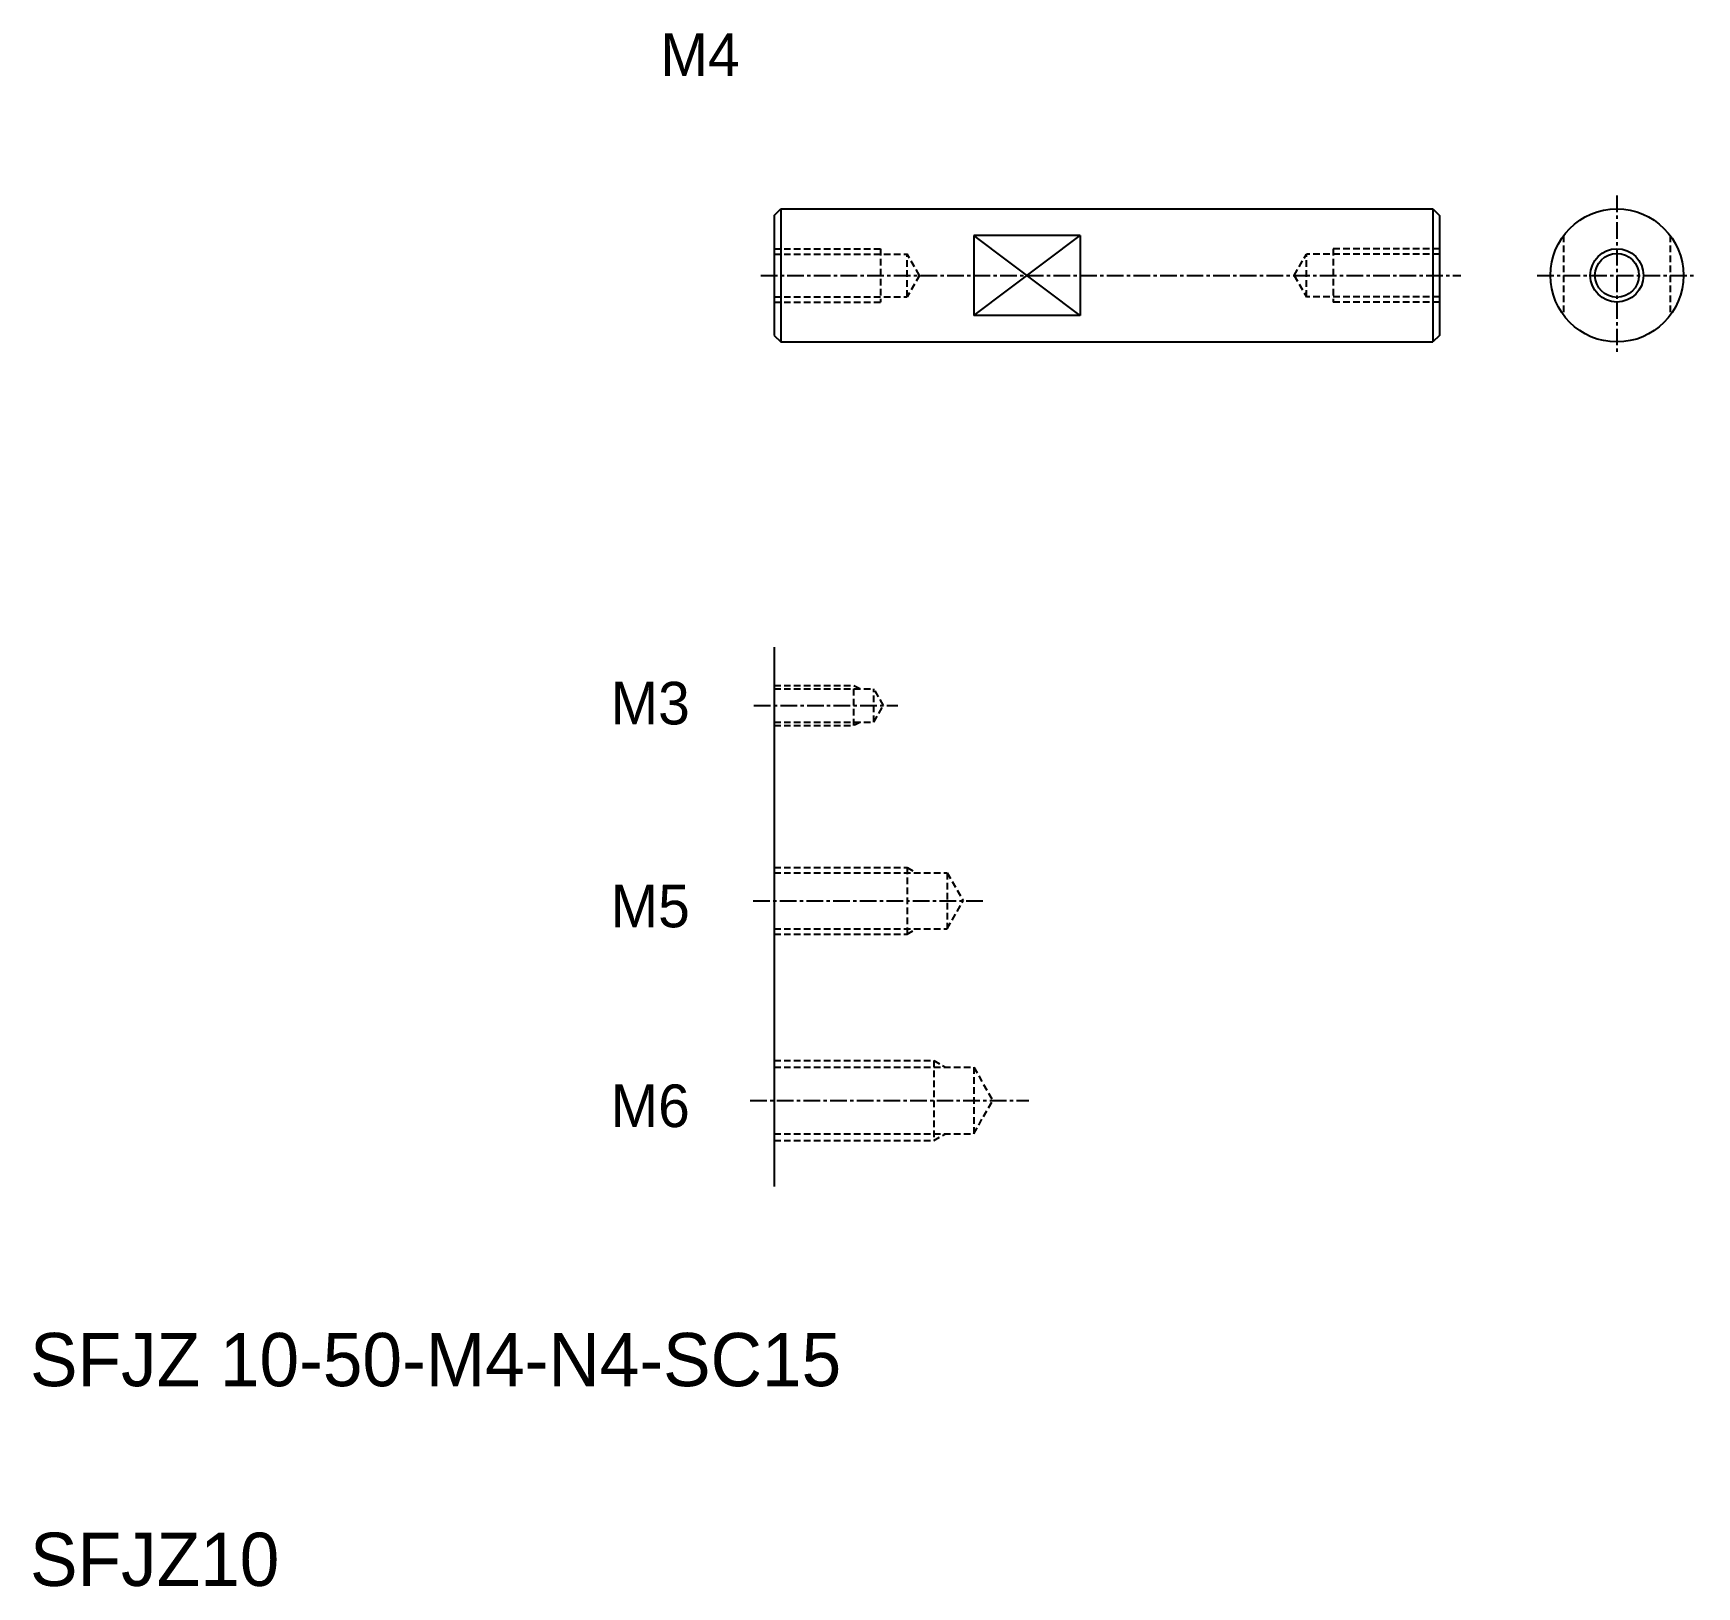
# Model space of a CAD drawing. Extents: x 68 to 193, y 39 to 155.
import ezdxf

# ---------------------------------------------------------------- set-up
doc = ezdxf.new("R2010")
doc.units = 0
doc.linetypes.add('CENTER', pattern=[2, 1.25, -0.25, 0.25, -0.25])
doc.linetypes.add('DASHED', pattern=[0.75, 0.5, -0.25])
doc.layers.get('0').update_dxf_attribs({"linetype": 'CONTINUOUS'})
doc.layers.add('CENTER', color=1, linetype='CENTER')

msp = doc.modelspace()

# ---------------------------------------------------------------- linework, layer by layer
at = {"color": 7, "linetype": 'CONTINUOUS'}
for p, q in [((123.44, 141.54), (123.94, 142.04)), ((123.44, 141.54), (123.44, 132.54)), ((123.94, 142.04), (172.94, 142.04)), ((123.94, 142.04), (123.94, 132.04)), ((172.94, 142.04), (172.94, 132.04)), ((172.94, 142.04), (173.44, 141.54)), ((173.44, 141.54), (173.44, 132.54)), ((138.44, 140.04), (138.44, 134.04)), ((146.44, 140.04), (138.44, 140.04)), ((146.44, 140.04), (146.44, 134.04)), ((146.44, 134.04), (138.44, 134.04)), ((123.44, 132.54), (123.94, 132.04)), ((173.44, 132.54), (172.94, 132.04)), ((123.94, 132.04), (172.94, 132.04)), ((129.94, 132.04), (129.94, 132.04)), ((135.94, 132.04), (135.94, 132.04)), ((123.44, 109.12), (123.44, 68.62))]:
    msp.add_line(p, q, dxfattribs=at)
at = {"color": 3, "linetype": 'CONTINUOUS'}
for p, q in [((138.44, 134.04), (146.44, 140.04)), ((146.44, 134.04), (138.44, 140.04))]:
    msp.add_line(p, q, dxfattribs=at)
at = {"color": 3, "linetype": 'DASHED'}
for p, q in [((182.76, 140.04), (182.76, 134.04)), ((190.76, 140.04), (190.76, 134.04)), ((123.44, 139.04), (131.44, 139.04)), ((131.44, 139.04), (131.44, 135.04)), ((165.44, 139.04), (165.44, 135.04)), ((173.44, 139.04), (165.44, 139.04)), ((123.44, 138.64), (133.44, 138.64)), ((133.44, 135.44), (133.44, 138.64)), ((134.37, 137.04), (133.44, 138.64)), ((162.52, 137.04), (163.44, 138.64)), ((163.44, 135.44), (163.44, 138.64)), ((173.44, 138.64), (163.44, 138.64)), ((134.37, 137.04), (133.44, 135.44)), ((162.52, 137.04), (163.44, 135.44)), ((123.44, 135.44), (133.44, 135.44)), ((123.44, 135.04), (131.44, 135.04)), ((173.44, 135.44), (163.44, 135.44)), ((173.44, 135.04), (165.44, 135.04)), ((123.44, 106.25), (129.44, 106.25)), ((129.44, 103.25), (129.44, 106.25)), ((129.44, 106.25), (129.94, 106)), ((123.44, 106), (130.94, 106)), ((130.94, 103.5), (130.94, 106)), ((131.66, 104.75), (130.94, 106)), ((130.94, 103.5), (131.66, 104.75)), ((123.44, 103.5), (130.94, 103.5)), ((123.44, 103.25), (129.44, 103.25)), ((129.94, 103.5), (129.44, 103.25)), ((123.44, 92.58), (133.44, 92.58)), ((133.44, 92.58), (133.44, 87.58)), ((133.44, 92.58), (134.05, 92.23)), ((123.44, 92.18), (136.44, 92.18)), ((136.44, 92.18), (136.44, 87.98)), ((136.44, 92.18), (137.65, 90.08)), ((136.44, 87.98), (137.65, 90.08)), ((123.44, 87.98), (136.44, 87.98)), ((123.44, 87.58), (133.44, 87.58)), ((133.44, 87.58), (134.05, 87.93)), ((123.44, 78.08), (135.44, 78.08)), ((123.44, 77.58), (138.44, 77.58)), ((135.44, 78.08), (135.44, 72.08)), ((135.44, 78.08), (136.31, 77.58)), ((138.44, 77.58), (138.44, 72.58)), ((138.44, 77.58), (139.88, 75.08)), ((138.44, 72.58), (139.88, 75.08)), ((123.44, 72.58), (138.44, 72.58)), ((135.44, 72.08), (136.31, 72.58)), ((123.44, 72.08), (135.44, 72.08))]:
    msp.add_line(p, q, dxfattribs=at)
at = {"color": 7, "linetype": 'CONTINUOUS'}
for radius in [5, 1.65]:
    msp.add_circle((186.76, 137.04), radius, dxfattribs=at)
at = {"color": 3}
msp.add_circle((186.76, 137.04), 2, dxfattribs=at)
at = {"layer": 'CENTER', "color": 1, "linetype": 'CENTER'}
for p, q in [((186.76, 143.04), (186.76, 131.04)), ((122.44, 137.04), (175.04, 137.04)), ((180.76, 137.04), (192.76, 137.04)), ((121.92, 104.75), (132.75, 104.75)), ((121.88, 90.08), (139.14, 90.08)), ((121.66, 75.08), (142.59, 75.08))]:
    msp.add_line(p, q, dxfattribs=at)

# ---------------------------------------------------------------- texts
at = {"color": 7, "linetype": 'CONTINUOUS'}
for s, height, p in [('M4', 3.2, (114.91, 152.02)), ('M3', 3.2, (111.17, 103.32)), ('M5', 3.2, (111.17, 88.08)), ('M6', 3.2, (111.17, 73.08)), ('SFJZ 10-50-M4-N4-SC15', 4, (67.55, 53.62)), ('SFJZ10', 4, (67.55, 38.62))]:
    msp.add_text(s, height=height, dxfattribs=at).set_placement(p)

doc.saveas('drawing.dxf')
